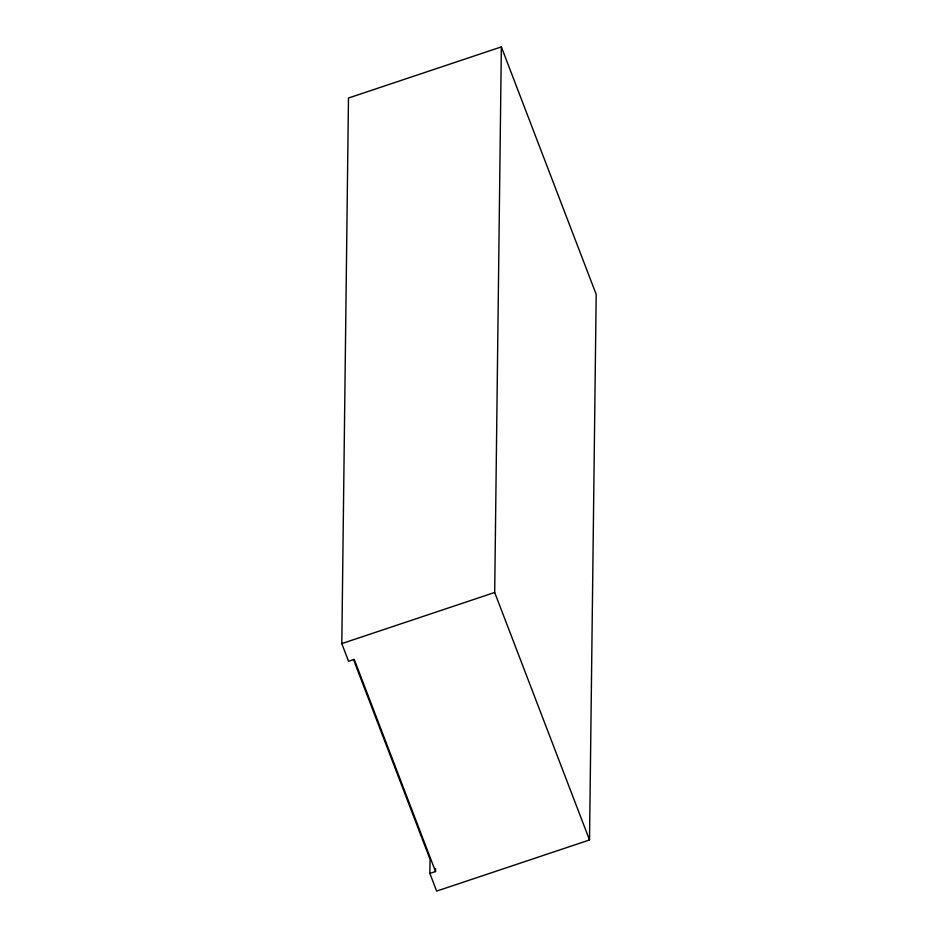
<?xml version="1.0" encoding="UTF-8"?>
<svg xmlns="http://www.w3.org/2000/svg" width="938" height="938" viewBox="0 0 938 938"><rect width="100%" height="100%" fill="white"/><g stroke="black" fill="none" stroke-linecap="round" stroke-linejoin="round"><path stroke-width="1.41" d="M429.874 873.419L435.537 871.531L354.247 659.402L348.584 661.29L341.807 643.609L348.479 98.033L501.349 46.9L596.193 294.391L589.521 839.967L436.651 891.1L429.874 873.419L430.05 859.314L353.438 659.426M435.537 871.531L435.572 868.705M589.521 839.967L494.689 592.476L501.349 46.9M341.807 643.609L494.689 592.476"/></g></svg>
